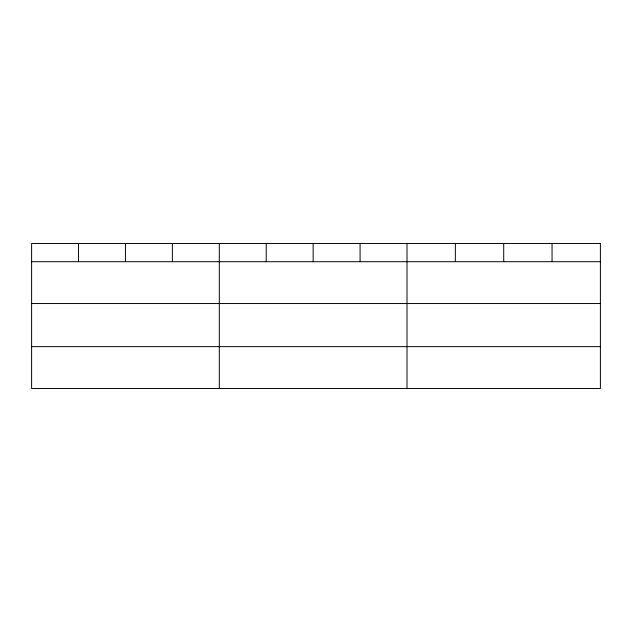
<?xml version="1.0" encoding="UTF-8"?>
<svg xmlns="http://www.w3.org/2000/svg" width="632" height="632" viewBox="0 0 632 632"><rect width="100%" height="100%" fill="white"/><g stroke="black" fill="none" stroke-linecap="round" stroke-linejoin="round"><path stroke-width="0.95" d="M31.6 261.703L600.4 261.703M31.6 303.542L600.4 303.542M31.6 346.644L600.4 346.644M552.052 243.525L552.052 261.703M503.704 243.525L503.704 261.703M455.356 243.525L455.356 261.703M407.008 243.525L407.008 388.475M360.082 243.525L360.082 261.703M313.156 243.525L313.156 261.703M266.23 243.525L266.23 261.703M219.304 243.525L219.304 388.475M172.378 243.525L172.378 261.703M125.452 243.525L125.452 261.703M78.526 243.525L78.526 261.703M600.4 243.525L31.6 243.525L31.6 388.475L600.4 388.475L600.4 243.525"/></g></svg>
